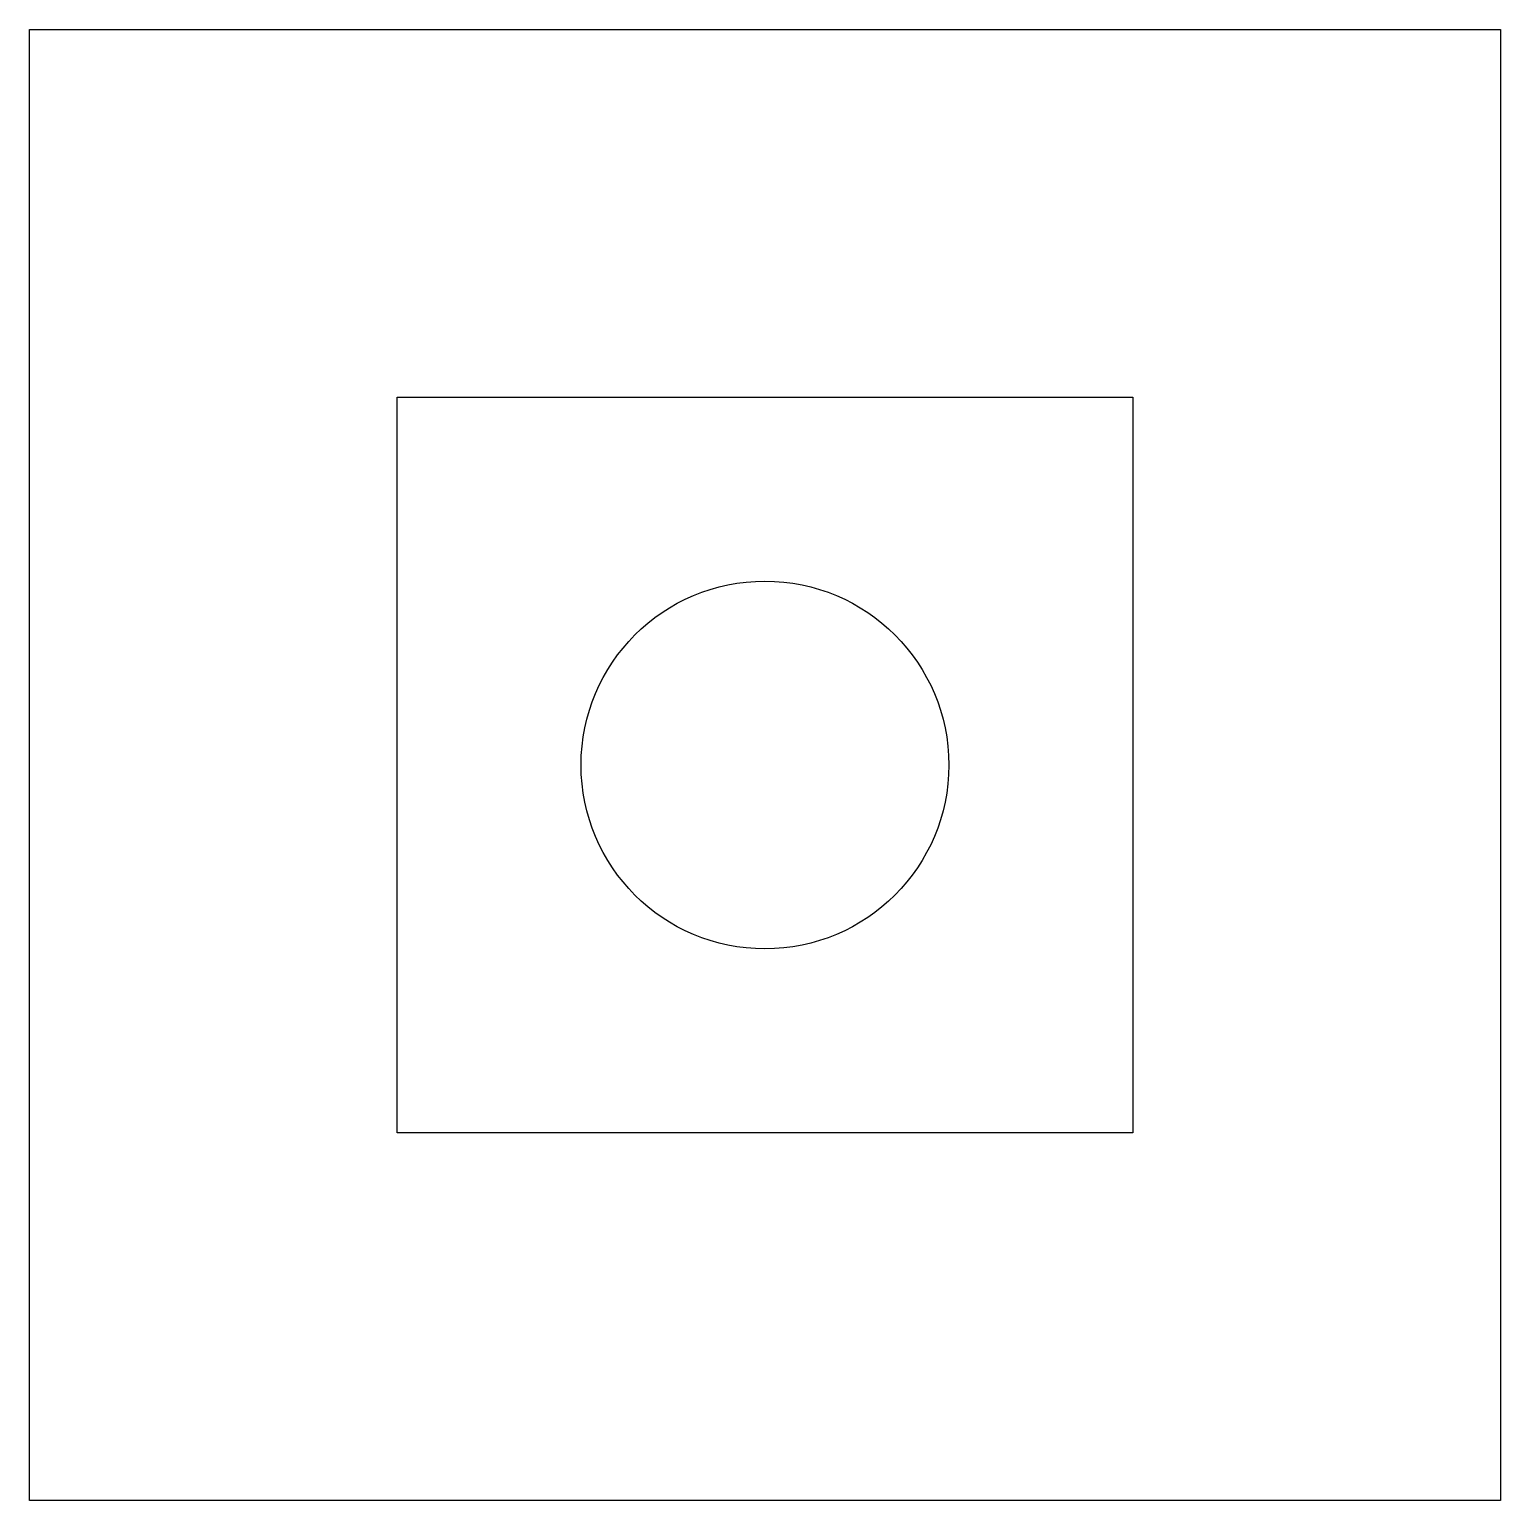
# Model space of a CAD drawing. Header units: inches. Extents: x 25.67 to 31.73, y 6.68 to 12.71.
# Drawn here: x 31.5303 to 31.7303, y 7.5762 to 7.7762 of the extents above.
import ezdxf

# ---------------------------------------------------------------- set-up
doc = ezdxf.new("R2010")
doc.units = ezdxf.units.IN
doc.header["$MEASUREMENT"] = 0
doc.layers.add('Tija_Motor', color=4, linetype='Continuous')

msp = doc.modelspace()

# ---------------------------------------------------------------- linework, layer by layer
at = {"layer": 'Tija_Motor'}
for p, q in [((31.5803, 7.62622), (31.5803, 7.72622)), ((31.5803, 7.72622), (31.6303, 7.72622)), ((31.6303, 7.72622), (31.6803, 7.72622)), ((31.6803, 7.72622), (31.6803, 7.62622)), ((31.6803, 7.62622), (31.5803, 7.62622))]:
    msp.add_line(p, q, dxfattribs=at)
msp.add_lwpolyline([(31.5303, 7.77622), (31.7303, 7.77622), (31.7303, 7.57622), (31.5303, 7.57622)], close=True, dxfattribs=at)
msp.add_circle((31.6303, 7.67622), 0.025, dxfattribs=at)

doc.saveas('drawing.dxf')
